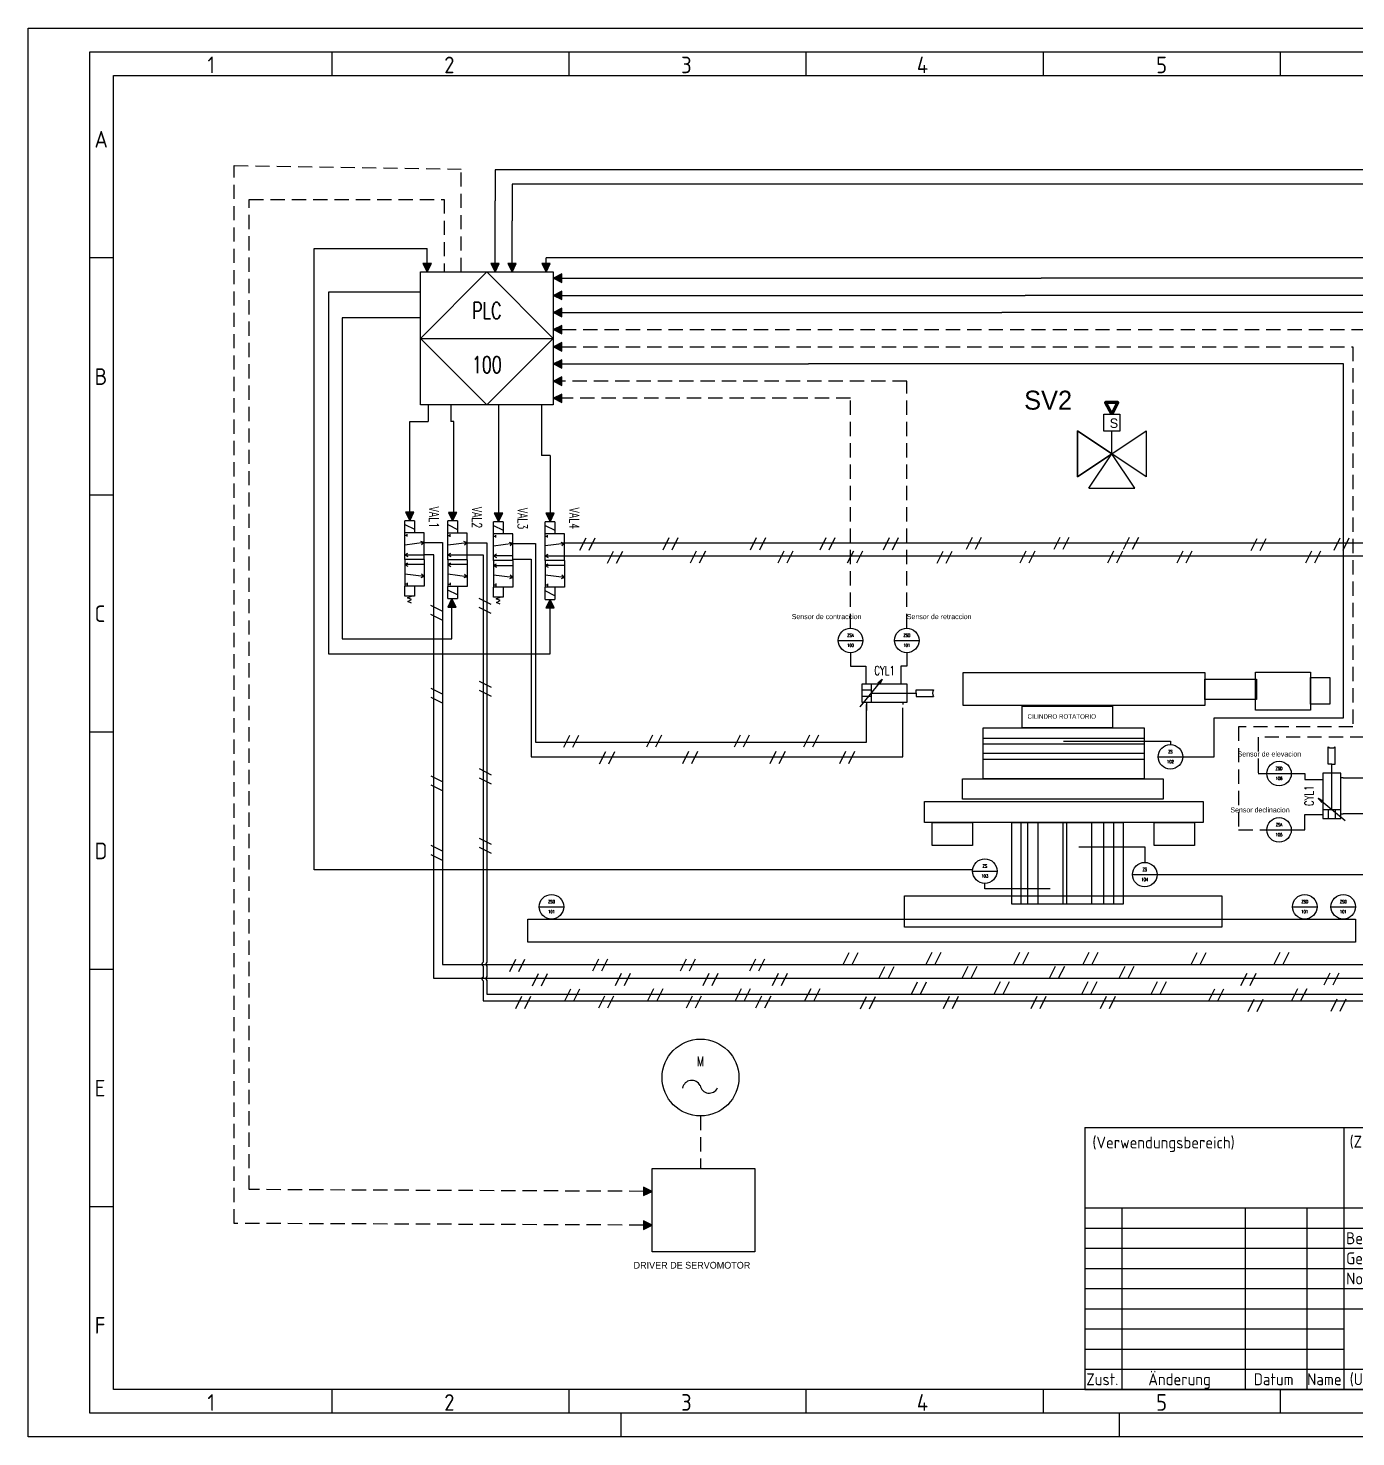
# Model space of a CAD drawing. Header units: millimetres. Extents: x 0 to 971, y -1 to 297.
# Drawn here: x 0 to 279.9, y 0 to 297 of the extents above; entities that cross this region are included whole.
import ezdxf
from ezdxf.enums import TextEntityAlignment as Align

# ---------------------------------------------------------------- set-up
doc = ezdxf.new("R2010")
doc.units = ezdxf.units.MM
doc.header["$LTSCALE"] = 6
doc.linetypes.add('DASHED', pattern=[0.75, 0.5, -0.25])
for name, color, linetype in [('025', 1, 'Continuous'), ('035', 5, 'Continuous'), ('05', 6, 'Continuous'), ('07', 7, 'Continuous'), ('GRN_0.5mm^2', 3, 'Continuous'), ('RED_0.5mm^2', 1, 'Continuous'), ('SYMS', 7, 'Continuous'), ('TAGS', 51, 'Continuous')]:
    doc.layers.add(name, color=color, linetype=linetype)
doc.layers.add('Señal neumatica', color=1, linetype='Pneumatic Signal', lineweight=25, transparency=0.05)
doc.styles.add('ISO Proportional', font='isocp.shx')
doc.styles.add('WD', font='romans.shx')
doc.linetypes.add('Pneumatic Signal', pattern='A,0.25,[130,ltypeshp.shx,S=0.1,R=-30,X=0,Y=0],0.04,[130,ltypeshp.shx,S=0.1,R=-30,X=0,Y=0],1', length=1.29)

# ---------------------------------------------------------------- blocks, each defined once
blk = doc.blocks.new('DIN_border_a3')
at = {"layer": '035'}
for p, q in [((64, 292), (64, 287)), ((114, 292), (114, 287)), ((164, 292), (164, 287)), ((214, 292), (214, 287)), ((264, 292), (264, 287)), ((17.97, 248.58), (12.98, 248.58)), ((17.98, 198.54), (13, 198.54)), ((17.98, 148.54), (13, 148.54)), ((17.98, 98.54), (13, 98.54)), ((18, 48.5), (13.02, 48.5)), ((64, 10), (64, 5)), ((114, 10), (114, 5)), ((164, 10), (164, 5)), ((214, 10), (214, 5)), ((264, 10), (264, 5)), ((125, 0), (125, 5)), ((230, 5), (230, 0))]:
    blk.add_line(p, q, dxfattribs=at)
for points in [[(0, 297), (420, 297), (420, 0), (0, 0)], [(18, 287), (410, 287), (410, 10), (18, 10)]]:
    blk.add_lwpolyline(points, close=True, dxfattribs=at)
at = {"layer": '07'}
blk.add_lwpolyline([(13, 292), (415, 292), (415, 5), (13, 5)], close=True, dxfattribs=at)
at = {"layer": '035', "style": 'ISO Proportional'}
for s, p in [('1', (37.81, 287.5)), ('2', (87.73, 287.5)), ('3', (137.68, 287.5)), ('4', (187.38, 287.5)), ('5', (237.84, 287.5)), ('A', (13.98, 271.83)), ('B', (14, 221.79)), ('C', (14, 171.79)), ('D', (14, 121.79)), ('E', (14.02, 71.75)), ('F', (14.02, 21.75)), ('1', (37.81, 5.5)), ('2', (87.73, 5.5)), ('3', (137.68, 5.5)), ('4', (187.38, 5.5)), ('5', (237.84, 5.5))]:
    blk.add_text(s, height=3.5, dxfattribs=at).set_placement(p)
blk = doc.blocks.new('DIN_tblock_a3')
at = {"layer": '035'}
for p, q in [((-106.6, 55.25), (-106.6, 17)), ((-36.4, 55.25), (-36.4, 48.88)), ((-88.4, 48.88), (0, 48.88)), ((-179.4, 38.25), (-179.4, 0)), ((-153.4, 38.25), (-153.4, 0)), ((-140.4, 38.25), (-140.4, 0)), ((-122.2, 38.25), (-122.2, 21.25)), ((-187.2, 34), (-88.4, 34)), ((-187.2, 29.75), (-88.4, 29.75)), ((-187.2, 25.5), (-88.4, 25.5)), ((-187.2, 21.25), (-88.4, 21.25)), ((-187.2, 17), (-132.6, 17)), ((-187.2, 12.75), (-132.6, 12.75)), ((-187.2, 8.5), (-132.6, 8.5)), ((-13, 8.5), (0, 8.5)), ((-187.2, 4.25), (0, 4.25)), ((-44.2, 4.25), (-44.2, 0))]:
    blk.add_line(p, q, dxfattribs=at)
at = {"layer": '07'}
for p, q in [((-187.2, 55.25), (-187.2, 0)), ((-187.2, 55.25), (0, 55.25)), ((-132.6, 55.25), (-132.6, 0)), ((-88.4, 55.25), (-88.4, 0)), ((0, 55.25), (0, 0)), ((-187.2, 38.25), (0, 38.25)), ((-132.6, 17), (0, 17)), ((-13, 17), (-13, 4.25)), ((-187.2, 0), (0, 0)), ((-187.2, 0), (0, 0))]:
    blk.add_line(p, q, dxfattribs=at)
at = {"flags": 1}
blk.add_attdef('WD_TB', (-126.5, 11.32), '', height=2.5, dxfattribs=at)
at = {"layer": '025', "style": 'ISO Proportional'}
for s, p in [('(Verwendungsbereich)', (-185.6, 50.81)), ('(Gewicht)', (-35.27, 50.81)), ('Maßstab', (-87.27, 50.81)), ('(Werkstoff, Halbzeug)', (-87.24, 45.35)), ('(Rohteil-Nr)', (-87.24, 42.26)), ('(Modell- oder Gesenk-Nr)', (-87.24, 39.12)), ('Datum', (-118.37, 34.88)), ('Name', (-101.83, 34.88)), ('Bearb.', (-132.1, 30.62)), ('Gepr.', (-132.1, 26.38)), ('Norm', (-132.1, 22.12)), ('Blatt', (-12.09, 13.63)), ('Bl.', (-4.76, 5.26)), ('Zust.', (-186.89, 0.88)), ('Änderung', (-173.81, 0.88)), ('Datum', (-151.59, 0.88)), ('Name', (-140.32, 0.88)), ('(Urspr.)', (-131.35, 0.88)), ('(Ers. f.:) ', (-86.72, 0.88)), ('(Ers. d.:) ', (-42.52, 0.88))]:
    blk.add_text(s, height=2.5, dxfattribs=at).set_placement(p)
at = {"layer": '025', "char_height": 2.5, "attachment_point": 1, "style": 'ISO Proportional'}
for s, insert, width in [('(Zul. Abw.)', (-131.37, 53.48), 24.7674), ('(Oberfl.)', (-105.71, 53.48), 17.3141)]:
    blk.add_mtext(s, dxfattribs=dict(at, insert=insert, width=width))
at = {"layer": '025', "style": 'ISO Proportional'}
for tag, p in [('MAßSTAB', (-71.61, 50.81)), ('BEARBEIT.', (-121.54, 30.71)), ('NAME', (-105.28, 30.71)), ('GEPRÜFT', (-121.54, 26.46)), ('NAME', (-105.28, 26.46))]:
    blk.add_attdef(tag, p, '', height=2.5, dxfattribs=at)
at = {"layer": '05', "style": 'ISO Proportional'}
for tag, p in [('BENENNUNG', (-44.41, 27.21)), ('ZEICHNUNGSNUMMER', (-50.75, 10.32))]:
    blk.add_attdef(tag, text='', height=5, dxfattribs=at).set_placement(p, align=Align.MIDDLE)
blk = doc.blocks.new('HIN1_INFRONT_MAIN')
at = {"ltscale": 0.127}
blk.add_line((-0.5, 0), (0.5, 0), dxfattribs=at)
at = {"ltscale": 3.2258}
blk.add_circle((0, 0), 0.5, dxfattribs=at)
at = {"style": 'WD', "width": 0.7}
for tag, height, p in [('INST', 0.125, (-0.481, 0.455)), ('TERM01', 0.0625, (-0.524, 0.018)), ('LOC', 0.125, (-0.481, 0.293))]:
    blk.add_attdef(tag, text='', height=height, dxfattribs=at).set_placement(p, align=Align.RIGHT)
for tag, p, height in [('TERM04', (0.021, 0.531), 0.0625), ('X4TERM01', (-0.5, 0), 0.005), ('X2TERM04', (0, 0.5), 0.005), ('X1TERM03', (0.5, 0), 0.005), ('TERM03', (0.522, 0.018), 0.0625), ('X8TERM02', (0, -0.5), 0.005), ('TERM02', (0.023, -0.581), 0.0625), ('RATING1', (0.513, -0.162), 0.125), ('DESC1', (0.513, -0.321), 0.125), ('DESC2', (0.513, -0.51), 0.125), ('DESC3', (0.513, -0.691), 0.125), ('WDTAGALT', (0.513, -0.866), 0.125)]:
    blk.add_attdef(tag, p, '', height=height, dxfattribs=at)
for tag, p in [('TAG1_PART1', (0, 0.147)), ('TAG1_PART2', (0, -0.26))]:
    blk.add_attdef(tag, text='', height=0.125, dxfattribs=at).set_placement(p, align=Align.CENTER)
blk.add_attdef('XREF', text='', height=0.0625, rotation=0.0625, dxfattribs=at).set_placement((0.546, 0.412), align=Align.TOP_CENTER)
at = {"style": 'WD', "width": 0.7, "flags": 1}
for tag, p in [('WDTYPE', (-0.535, -0.17)), ('CAT', (-0.546, -0.253)), ('MFG', (-0.544, -0.28)), ('FAMILY', (-0.537, -0.223)), ('ASSYCODE', (-0.525, -0.306))]:
    blk.add_attdef(tag, text='', height=0.01, dxfattribs=at).set_placement(p, align=Align.CENTER)
blk = doc.blocks.new('VCY1_SGL_VAR_CUSH')
for p, q in [((0.562, 0.281), (-0.063, 0.281)), ((-0.063, 0.281), (-0.063, 0.031)), ((-0.063, 0.203), (0.062, 0.203)), ((0.062, 0.281), (0.062, 0.031)), ((0.218, 0.344), (0.158, 0.295)), ((0.218, 0.344), (0.181, 0.275)), ((0.562, 0.031), (0.562, 0.281)), ((0.062, 0.109), (-0.063, 0.109)), ((-0.063, 0.031), (0.562, 0.031)), ((0, 0.031), (0, 0)), ((0.062, 0.156), (0.688, 0.156)), ((0.5, 0.031), (0.5, 0))]:
    blk.add_line(p, q)
blk.add_lwpolyline([(0.218, 0.344), (-0.093, -0.031), (-0.093, -0.031)])
at = {"style": 'WD', "width": 0.7}
for tag, p in [('INST', (0.25, 0.719)), ('LOC', (0.25, 0.562)), ('TAG1', (0.25, 0.406))]:
    blk.add_attdef(tag, text='', height=0.125, dxfattribs=at).set_placement(p, align=Align.CENTER)
for tag, p in [('DESC1', (-0.156, 0.156)), ('DESC2', (-0.156, 0)), ('WDTAGALT', (-0.156, -0.312)), ('DESC3', (-0.156, -0.156))]:
    blk.add_attdef(tag, text='', height=0.125, dxfattribs=at).set_placement(p, align=Align.RIGHT)
at = {"style": 'WD'}
for tag, p, height, flags in [('WDBLKNAM', (0.374, 0.281), 0.01, 9), ('FAMILY', (0.383, 0.251), 0.01, 9), ('X8TERM01', (0, 0), 0.005, 1), ('WDTYPE', (0.062, 0.062), 0.01, 1), ('X8TERM02', (0.5, 0), 0.005, 1)]:
    blk.add_attdef(tag, p, '', height=height, dxfattribs=dict(at, flags=flags))
at = {"linetype": 'Continuous', "style": 'WD', "flags": 9}
for tag, p in [('MFG', (0.406, 0.188)), ('CAT', (0.408, 0.207)), ('ASSYCODE', (0.408, 0.17))]:
    blk.add_attdef(tag, text='', height=0.01, dxfattribs=at).set_placement(p, align=Align.CENTER)
at = {"style": 'WD'}
blk.add_attdef('XREF', (0.656, 0.219), '', height=0.0625, dxfattribs=at)
at = {"style": 'WD', "width": 0.7}
for tag, p, height in [('RATING1', (0.688, 0), 0.125), ('TERM01', (0.031, -0.094), 0.0625), ('TERM02', (0.531, -0.094), 0.0625)]:
    blk.add_attdef(tag, p, '', height=height, dxfattribs=at)
blk = doc.blocks.new('VVL1_5WAY_2POS')
for p, q in [((0.219, 0), (-0.125, 0)), ((-0.125, 0), (-0.125, -0.25)), ((0, 0), (-0.014, -0.043)), ((0, 0), (0.031, -0.25)), ((0, 0), (0.03, -0.034)), ((0.219, 0), (0.562, 0)), ((0.156, -0.25), (0.156, 0)), ((0.219, 0), (0.219, -0.25)), ((0.281, 0), (0.281, -0.25)), ((0.438, 0), (0.406, -0.25)), ((0.438, 0), (0.408, -0.034)), ((0.438, 0), (0.452, -0.043)), ((0.562, 0), (0.562, -0.25)), ((0.219, -0.25), (-0.125, -0.25)), ((-0.078, -0.219), (-0.109, -0.219)), ((-0.094, -0.25), (-0.094, -0.219)), ((0.156, -0.25), (0.134, -0.211)), ((0.156, -0.25), (0.179, -0.211)), ((0.219, -0.25), (0.562, -0.25)), ((0.281, -0.25), (0.259, -0.211)), ((0.281, -0.25), (0.304, -0.211)), ((0.516, -0.219), (0.547, -0.219)), ((0.531, -0.25), (0.531, -0.219))]:
    blk.add_line(p, q)
at = {"style": 'WD', "width": 0.7}
for tag, p, height in [('DESC1', (0.75, 0.5), 0.125), ('DESC2', (0.75, 0.344), 0.125), ('DESC3', (0.75, 0.188), 0.125), ('TERM01', (0.031, 0.031), 0.0625), ('TERM02', (0.188, 0.031), 0.0625), ('TERM03', (0.312, 0.031), 0.0625), ('TERM04', (0.469, 0.031), 0.0625), ('WDTAGALT', (0.75, 0.031), 0.125), ('TERM05', (-0.062, -0.344), 0.0625), ('TERM06', (0.062, -0.344), 0.0625), ('TERM07', (0.188, -0.344), 0.0625), ('TERM08', (0.312, -0.344), 0.0625), ('TERM09', (0.438, -0.344), 0.0625), ('TERM10', (0.562, -0.344), 0.0625)]:
    blk.add_attdef(tag, p, '', height=height, dxfattribs=at)
for tag, p in [('INST', (-0.188, 0.375)), ('TAG1', (-0.188, 0.062)), ('LOC', (-0.188, 0.219)), ('RATING1', (-0.188, -0.438))]:
    blk.add_attdef(tag, text='', height=0.125, dxfattribs=at).set_placement(p, align=Align.RIGHT)
at = {"style": 'WD'}
for tag, p, height, flags in [('X2TERM01', (0, 0), 0.005, 1), ('WDTYPE', (0.062, 0.062), 0.01, 1), ('X2TERM02', (0.156, 0), 0.005, 1), ('X2TERM03', (0.281, 0), 0.005, 1), ('X2TERM04', (0.438, 0), 0.005, 1), ('WDBLKNAM', (0.499, -0.062), 0.01, 9), ('FAMILY', (0.5, -0.094), 0.005, 9), ('X8TERM05', (-0.094, -0.25), 0.005, 1), ('X8TERM06', (0.031, -0.25), 0.005, 1), ('X8TERM07', (0.156, -0.25), 0.005, 1), ('X8TERM08', (0.281, -0.25), 0.005, 1), ('X8TERM09', (0.406, -0.25), 0.005, 1), ('X8TERM10', (0.531, -0.25), 0.005, 1)]:
    blk.add_attdef(tag, p, '', height=height, dxfattribs=dict(at, flags=flags))
at = {"linetype": 'Continuous', "style": 'WD', "flags": 9}
for tag, p in [('CAT', (0.5, -0.125)), ('MFG', (0.5, -0.156)), ('ASSYCODE', (0.5, -0.188))]:
    blk.add_attdef(tag, p, '', height=0.005, dxfattribs=at)
at = {"style": 'WD'}
blk.add_attdef('XREF', (0.562, -0.438), '', height=0.0625, dxfattribs=at)
blk = doc.blocks.new('VOP1_SOL')
for p, q in [((-0.156, 0), (-0.156, -0.125)), ((-0.156, 0), (0, 0)), ((0, -0.125), (-0.156, -0.125)), ((-0.109, -0.125), (-0.046, 0))]:
    blk.add_line(p, q)
at = {"style": 'WD', "width": 0.7}
for tag, height, p in [('TAG1', 0.125, (-0.188, 0.312)), ('WDTAGALT', 0.125, (-0.188, 0.156)), ('DESC1', 0.125, (-0.188, 0)), ('TERM20', 0.0625, (-0.188, -0.094)), ('XREF', 0.0625, (-0.183, -0.188))]:
    blk.add_attdef(tag, text='', height=height, dxfattribs=at).set_placement(p, align=Align.RIGHT)
at = {"style": 'WD'}
for tag, p, height, flags in [('WDBLKNAM', (0.062, 0.031), 0.01, 9), ('WDTYPE', (0.062, 0.062), 0.01, 1), ('FAMILY', (-0.125, -0.156), 0.005, 9)]:
    blk.add_attdef(tag, p, '', height=height, dxfattribs=dict(at, flags=flags))
at = {"linetype": 'Continuous', "style": 'WD', "flags": 9}
for tag, p in [('CAT', (-0.094, -0.156)), ('MFG', (-0.125, -0.188)), ('ASSYCODE', (-0.094, -0.188))]:
    blk.add_attdef(tag, p, '', height=0.005, dxfattribs=at)
blk = doc.blocks.new('VOP1_SPG_R')
for p, q in [((0, 0), (0.125, 0)), ((0.125, 0), (0.125, -0.125)), ((0.125, -0.125), (0, -0.125)), ((0.147, -0.089), (0.125, -0.039)), ((0.171, -0.039), (0.147, -0.089)), ((0.194, -0.088), (0.171, -0.039)), ((0.218, -0.039), (0.194, -0.088))]:
    blk.add_line(p, q)
at = {"style": 'WD'}
for tag, p, height in [('TAG1', (0.25, 0.312), 0.125), ('XREF', (0.25, -0.188), 0.0625)]:
    blk.add_attdef(tag, p, '', height=height, dxfattribs=at)
at = {"style": 'WD', "width": 0.7}
for tag, p, height in [('WDTAGALT', (0.25, 0.156), 0.125), ('DESC1', (0.25, 0), 0.125), ('TERM20', (0.25, -0.094), 0.0625)]:
    blk.add_attdef(tag, p, '', height=height, dxfattribs=at)
at = {"style": 'WD'}
for tag, p, height, flags in [('WDBLKNAM', (0.062, 0.031), 0.01, 9), ('WDTYPE', (0.062, 0.062), 0.01, 1), ('FAMILY', (0.031, -0.156), 0.005, 9)]:
    blk.add_attdef(tag, p, '', height=height, dxfattribs=dict(at, flags=flags))
at = {"linetype": 'Continuous', "style": 'WD', "flags": 9}
for tag, p in [('CAT', (0.062, -0.156)), ('MFG', (0.031, -0.188)), ('ASSYCODE', (0.062, -0.188))]:
    blk.add_attdef(tag, p, '', height=0.005, dxfattribs=at)
blk = doc.blocks.new('HFA1_FLOW_ARROW_DWN_P')
blk.add_hatch(color=256).paths.add_polyline_path([(0.0625, 0.125), (-0.0625, 0.125), (0, 0)])
blk.add_lwpolyline([(-0.0625, 0.125), (0, 0), (0.0625, 0.125)], close=True)
at = {"style": 'WD', "flags": 1}
for tag, p in [('X2TERM01', (0, 0.125)), ('X8TERM01', (0, 0))]:
    blk.add_attdef(tag, p, '', height=0.0075, dxfattribs=at)
blk = doc.blocks.new('HIN1_INFRONT_MAIN_PLC')
for p, q in [((-0.5, -0.5), (-0.5, 0.5)), ((-0.5, 0.5), (0.5, 0.5)), ((0.5, 0.5), (0.5, -0.5)), ((0.5, -0.5), (-0.5, -0.5))]:
    blk.add_line(p, q)
at = {"ltscale": 0.127}
blk.add_line((-0.5, 0), (0.5, 0), dxfattribs=at)
at = {"ltscale": 25.4, "flags": 128}
blk.add_lwpolyline([(0, 0.5), (-0.5, 0), (0, -0.5), (0.5, 0)], close=True, dxfattribs=at)
at = {"ltscale": 3.2258, "flags": 128}
blk.add_lwpolyline([(0, 0.5), (-0.5, 0), (0, -0.5), (0.5, 0)], close=True, dxfattribs=at)
blk.add_lwpolyline([(0, 0.5), (-0.5, 0), (0, -0.5), (0.5, 0)], close=True, dxfattribs=at)
at = {"style": 'WD', "width": 0.7}
for tag, height, p in [('INST', 0.125, (-0.582, 0.416)), ('LOC', 0.125, (-0.582, 0.254)), ('TERM01', 0.0625, (-0.524, 0.018))]:
    blk.add_attdef(tag, text='', height=height, dxfattribs=at).set_placement(p, align=Align.RIGHT)
for tag, p, height in [('TERM04', (0.021, 0.531), 0.0625), ('X2TERM04', (0, 0.5), 0.005), ('X4TERM01', (-0.5, 0), 0.005), ('X1TERM03', (0.5, 0), 0.005), ('TERM03', (0.522, 0.018), 0.0625), ('RATING1', (0.548, -0.168), 0.125), ('DESC1', (0.548, -0.327), 0.125), ('DESC2', (0.548, -0.517), 0.125), ('X8TERM02', (0, -0.5), 0.005), ('TERM02', (0.023, -0.581), 0.0625), ('DESC3', (0.548, -0.697), 0.125), ('WDTAGALT', (0.548, -0.872), 0.125)]:
    blk.add_attdef(tag, p, '', height=height, dxfattribs=at)
blk.add_attdef('XREF', text='', height=0.0625, rotation=0.0625, dxfattribs=at).set_placement((0.63, 0.377), align=Align.TOP_CENTER)
for tag, p in [('TAG1_PART1', (0, 0.147)), ('TAG1_PART2', (0, -0.26))]:
    blk.add_attdef(tag, text='', height=0.125, dxfattribs=at).set_placement(p, align=Align.CENTER)
at = {"style": 'WD', "width": 0.7, "flags": 1}
for tag, p in [('WDTYPE', (-0.577, -0.17)), ('CAT', (-0.587, -0.253)), ('MFG', (-0.586, -0.28)), ('FAMILY', (-0.579, -0.223)), ('ASSYCODE', (-0.566, -0.306))]:
    blk.add_attdef(tag, text='', height=0.01, dxfattribs=at).set_placement(p, align=Align.CENTER)
blk = doc.blocks.new('HIN1_FIELD_MOUNT')
at = {"ltscale": 3.2258}
blk.add_circle((0, 0), 0.5, dxfattribs=at)
at = {"style": 'WD', "width": 0.7}
for tag, height, p in [('INST', 0.125, (-0.454, 0.471)), ('LOC', 0.125, (-0.454, 0.309)), ('TERM01', 0.0625, (-0.524, 0.018))]:
    blk.add_attdef(tag, text='', height=height, dxfattribs=at).set_placement(p, align=Align.RIGHT)
for tag, p, height in [('TERM04', (0.021, 0.531), 0.0625), ('X2TERM04', (0, 0.5), 0.005), ('X4TERM01', (-0.5, 0), 0.005), ('X1TERM03', (0.5, 0), 0.005), ('TERM03', (0.522, 0.018), 0.0625), ('RATING1', (0.513, -0.159), 0.125), ('DESC1', (0.513, -0.318), 0.125), ('X8TERM02', (0, -0.5), 0.005), ('TERM02', (0.023, -0.581), 0.0625), ('DESC2', (0.513, -0.508), 0.125), ('DESC3', (0.513, -0.688), 0.125), ('WDTAGALT', (0.513, -0.863), 0.125)]:
    blk.add_attdef(tag, p, '', height=height, dxfattribs=at)
blk.add_attdef('XREF', text='', height=0.0625, rotation=0.0625, dxfattribs=at).set_placement((0.546, 0.412), align=Align.TOP_CENTER)
for tag, p in [('TAG1_PART1', (0, 0.147)), ('TAG1_PART2', (0, -0.26))]:
    blk.add_attdef(tag, text='', height=0.125, dxfattribs=at).set_placement(p, align=Align.CENTER)
at = {"style": 'WD', "width": 0.7, "flags": 1}
for tag, p in [('WDTYPE', (-0.535, -0.17)), ('CAT', (-0.546, -0.253)), ('MFG', (-0.544, -0.28)), ('FAMILY', (-0.537, -0.223)), ('ASSYCODE', (-0.525, -0.306))]:
    blk.add_attdef(tag, text='', height=0.01, dxfattribs=at).set_placement(p, align=Align.CENTER)
blk = doc.blocks.new('HGVA1_3WAY_VALVE2')
at = {"ltscale": 3.2258}
for p, q in [((-0.25, 0.375), (0, 0)), ((0.25, 0.375), (-0.25, 0.375)), ((0.25, 0.375), (0, 0)), ((0.375, 0.25), (-0.375, -0.25)), ((-0.375, 0.25), (0.375, -0.25)), ((-0.375, -0.25), (-0.375, 0.25)), ((0.375, -0.25), (0.375, 0.25))]:
    blk.add_line(p, q, dxfattribs=at)
at = {"ltscale": 25.4, "flags": 128}
for points in [[(-0.375, 0.25), (0, 0), (-0.375, -0.25)], [(0.375, -0.25), (0, 0), (0.375, 0.25)]]:
    blk.add_lwpolyline(points, close=True, dxfattribs=at)
at = {"style": 'WD', "flags": 1}
for tag, p in [('INST', (-0.428, 0.766)), ('LOC', (-0.428, 0.583)), ('TAG1', (-0.427, 0.399))]:
    blk.add_attdef(tag, text='', height=0.125, dxfattribs=at).set_placement(p, align=Align.RIGHT)
at = {"style": 'WD'}
for tag, p, height in [('TERM04', (0.018, 0.402), 0.0625), ('X2TERM04', (0.019, 0.375), 0.005), ('X4TERM01', (-0.375, 0), 0.005), ('X8TERM02', (0, 0), 0.005), ('X1TERM03', (0.375, 0), 0.005), ('TERM03', (0.406, 0.036), 0.0625), ('RATING1', (0.39, -0.155), 0.125), ('TERM02', (0.029, -0.339), 0.0625), ('DESC1', (0.39, -0.327), 0.125), ('DESC2', (0.39, -0.511), 0.125), ('DESC3', (0.39, -0.701), 0.125), ('WDTAGALT', (0.39, -0.874), 0.125)]:
    blk.add_attdef(tag, p, '', height=height, dxfattribs=at)
blk.add_attdef('XREF', text='', height=0.0625, rotation=0.0625, dxfattribs=at).set_placement((0.541, 0.268), align=Align.TOP_CENTER)
blk.add_attdef('TERM01', text='', height=0.0625, dxfattribs=at).set_placement((-0.399, 0.018), align=Align.RIGHT)
at = {"style": 'WD', "flags": 1}
for tag, p in [('FAMILY', (-0.482, -0.121)), ('WDTYPE', (-0.475, -0.062)), ('CAT', (-0.482, -0.165)), ('MFG', (-0.481, -0.197)), ('ASSYCODE', (-0.453, -0.226))]:
    blk.add_attdef(tag, text='', height=0.01, dxfattribs=at).set_placement(p, align=Align.CENTER)

msp = doc.modelspace()

# ---------------------------------------------------------------- linework, layer by layer
for p, q in [((173.39, 165.32), (173.39, 162.5)), ((185.26, 165.32), (185.26, 162.5)), ((173.39, 162.5), (175.82, 162.5)), ((175.82, 162.5), (176.64, 162.5)), ((176.64, 162.5), (176.64, 158.7)), ((185.26, 162.5), (184, 162.5)), ((184, 162.5), (184, 158.7)), ((187.26, 156.79), (187.26, 157.52)), ((187.26, 157.52), (190.9, 157.52)), ((187.26, 156.79), (187.26, 156.06)), ((187.26, 156.06), (190.9, 156.06)), ((274.13, 141.84), (274.13, 145.48)), ((275.59, 141.84), (275.59, 145.48)), ((266.33, 139.84), (269.15, 139.84)), ((269.15, 139.84), (269.15, 138.58)), ((274.86, 141.84), (274.13, 141.84)), ((274.86, 141.84), (275.59, 141.84)), ((269.15, 138.58), (272.95, 138.58)), ((269.15, 130.39), (269.15, 131.22)), ((269.15, 131.22), (272.95, 131.22)), ((266.33, 127.97), (269.15, 127.97)), ((269.15, 127.97), (269.15, 130.39))]:
    msp.add_line(p, q)
at = {"color": 3, "linetype": 'DASHED'}
for points in [[(112.52, 233.44), (281.73, 233.44), (281.73, 147.5), (259.33, 147.5), (259.33, 139.84), (261.16, 139.84)], [(112.52, 229.82), (279.33, 229.82), (279.33, 149.71), (255.21, 149.71), (255.21, 127.97), (261.16, 127.97)], [(185.26, 170.49), (185.26, 222.58), (112.52, 222.58)], [(173.39, 170.49), (173.39, 218.97), (112.52, 218.97)]]:
    msp.add_lwpolyline(points, dxfattribs=at)
for points in [[(226.83, 215.64), (230.21, 215.64), (230.21, 212), (226.83, 212)], [(197.14, 161.12), (248.13, 161.12), (248.13, 154.2), (197.14, 154.2)], [(258.75, 161.24), (270.36, 161.24), (270.36, 153.22), (258.75, 153.22)], [(248.13, 159.76), (259, 159.76), (259, 155.44), (248.13, 155.44)], [(270.36, 160.13), (274.44, 160.13), (274.44, 154.45), (270.36, 154.45)], [(209.61, 154.08), (228.62, 154.08), (228.62, 149.51), (209.61, 149.51)], [(201.34, 149.51), (235.29, 149.51), (235.29, 138.75), (201.34, 138.75)], [(201.34, 147.29), (235.29, 147.29), (235.29, 146.05), (201.34, 146.05)], [(201.34, 144.13), (235.29, 144.13), (235.29, 142.84), (201.34, 142.84)], [(196.98, 138.75), (239.34, 138.75), (239.34, 134.42), (196.98, 134.42)], [(188.99, 133.95), (247.76, 133.95), (247.76, 129.51), (188.99, 129.51)], [(190.59, 129.51), (199.11, 129.51), (199.11, 124.69), (190.59, 124.69)], [(207.39, 129.51), (230.85, 129.51), (230.85, 112.34), (207.39, 112.34)], [(209.36, 129.51), (210.72, 129.51), (210.72, 112.34), (209.36, 112.34)], [(212.94, 129.51), (218.13, 129.51), (218.13, 112.34), (212.94, 112.34)], [(218.99, 129.51), (224.18, 129.51), (224.18, 112.34), (218.99, 112.34)], [(226.77, 129.51), (228.87, 129.51), (228.87, 112.34), (226.77, 112.34)], [(237.39, 129.51), (245.91, 129.51), (245.91, 124.69), (237.39, 124.69)], [(184.78, 114.06), (251.71, 114.06), (251.71, 107.45), (184.78, 107.45)], [(105.37, 109.16), (279.83, 109.16), (279.83, 104.31), (105.37, 104.31)], [(131.54, 56.54), (153.19, 56.54), (153.19, 39.03), (131.54, 39.03)]]:
    msp.add_lwpolyline(points, close=True)
for points in [[(228.49, 207.24), (228.49, 212)], [(218.31, 146.67), (240.84, 146.67), (240.84, 145.95)], [(221.54, 124.36), (235.43, 124.36), (235.43, 121.11)], [(215.49, 115.53), (201.71, 115.53), (201.71, 116.69)]]:
    msp.add_lwpolyline(points)
at = {"color": 1}
for points in [[(313.9, 158.42), (317.72, 158.42), (317.72, 183.54), (317.72, 188.45), (113.1, 188.45)], [(113.1, 185.77), (315.57, 185.77), (315.37, 166.05), (313.9, 166.05)]]:
    msp.add_lwpolyline(points, dxfattribs=at)
for points in [[(190.9, 157.52, 0.330259), (190.9, 156.06)], [(274.13, 145.48, 0.330259), (275.59, 145.48)]]:
    msp.add_lwpolyline(points, format="xyb")
for centre, start, end in [((139.92, 73.2), 26.7606, 169.8907), ((143.6, 74.43), 190.1093, 333.2394)]:
    msp.add_arc(centre, 1.96, start, end)
at = {"layer": '025'}
for p, q in [((116.35, 186.96), (117.63, 189.51)), ((118.27, 186.96), (119.54, 189.51)), ((133.86, 187.04), (135.14, 189.59)), ((135.77, 187.04), (137.05, 189.59)), ((152.33, 187.04), (153.6, 189.59)), ((154.24, 187.04), (155.51, 189.59)), ((166.97, 187.04), (168.25, 189.59)), ((168.88, 187.04), (170.16, 189.59)), ((180.34, 187.04), (181.62, 189.59)), ((182.25, 187.04), (183.53, 189.59)), ((197.85, 187.12), (199.13, 189.67)), ((199.76, 187.12), (201.04, 189.67)), ((216.32, 187.12), (217.59, 189.67)), ((218.23, 187.12), (219.5, 189.67)), ((230.96, 187.12), (232.24, 189.67)), ((232.87, 187.12), (234.15, 189.67)), ((257.86, 186.88), (259.14, 189.43)), ((259.77, 186.88), (261.05, 189.43)), ((275.37, 186.96), (276.65, 189.51)), ((277.28, 186.96), (278.56, 189.51)), ((122.16, 184.17), (123.44, 186.72)), ((124.08, 184.17), (125.35, 186.72)), ((139.67, 184.25), (140.95, 186.8)), ((141.58, 184.25), (142.86, 186.8)), ((158.14, 184.25), (159.41, 186.8)), ((160.05, 184.25), (161.32, 186.8)), ((172.78, 184.25), (174.06, 186.8)), ((174.69, 184.25), (175.97, 186.8)), ((191.65, 184.17), (192.92, 186.72)), ((193.56, 184.17), (194.83, 186.72)), ((209.16, 184.25), (210.43, 186.8)), ((211.07, 184.25), (212.34, 186.8)), ((227.62, 184.25), (228.89, 186.8)), ((229.53, 184.25), (230.8, 186.8)), ((242.27, 184.25), (243.54, 186.8)), ((244.18, 184.25), (245.45, 186.8)), ((269.41, 184.25), (270.68, 186.8)), ((271.32, 184.25), (272.59, 186.8)), ((84.84, 175.34), (87.38, 174.07)), ((95.03, 176.85), (97.57, 175.58)), ((84.84, 173.43), (87.38, 172.16)), ((95.03, 174.94), (97.57, 173.67)), ((84.92, 157.83), (87.46, 156.56)), ((95.1, 159.34), (97.65, 158.07)), ((95.1, 157.43), (97.65, 156.16)), ((84.92, 155.92), (87.46, 154.65)), ((112.93, 145.41), (114.21, 147.95)), ((114.84, 145.41), (116.12, 147.95)), ((130.44, 145.49), (131.72, 148.03)), ((132.35, 145.49), (133.63, 148.03)), ((148.91, 145.49), (150.18, 148.03)), ((150.82, 145.49), (152.09, 148.03)), ((163.55, 145.49), (164.82, 148.03)), ((165.46, 145.49), (166.74, 148.03)), ((120.49, 141.91), (121.77, 144.46)), ((122.4, 141.91), (123.68, 144.46)), ((138, 141.99), (139.28, 144.54)), ((139.91, 141.99), (141.19, 144.54)), ((156.47, 141.99), (157.74, 144.54)), ((158.38, 141.99), (159.65, 144.54)), ((171.11, 141.99), (172.39, 144.54)), ((173.02, 141.99), (174.3, 144.54)), ((95.1, 140.88), (97.65, 139.6)), ((84.92, 139.37), (87.46, 138.09)), ((84.92, 137.46), (87.46, 136.18)), ((95.1, 138.97), (97.65, 137.69)), ((95.1, 126.23), (97.65, 124.96)), ((84.92, 124.72), (87.46, 123.45)), ((84.92, 122.81), (87.46, 121.54)), ((95.1, 124.32), (97.65, 123.05)), ((171.83, 99.57), (173.1, 102.12)), ((173.74, 99.57), (175.01, 102.12)), ((189.34, 99.65), (190.61, 102.2)), ((191.25, 99.65), (192.52, 102.2)), ((207.8, 99.65), (209.08, 102.2)), ((209.71, 99.65), (210.99, 102.2)), ((222.45, 99.65), (223.72, 102.2)), ((224.36, 99.65), (225.63, 102.2)), ((245.21, 99.57), (246.48, 102.12)), ((247.12, 99.57), (248.39, 102.12)), ((262.72, 99.65), (263.99, 102.2)), ((264.63, 99.65), (265.9, 102.2)), ((101.55, 98.14), (102.82, 100.68)), ((103.46, 98.14), (104.73, 100.68)), ((119.06, 98.22), (120.33, 100.76)), ((120.97, 98.22), (122.24, 100.76)), ((137.53, 98.22), (138.8, 100.76)), ((139.44, 98.22), (140.71, 100.76)), ((152.17, 98.22), (153.44, 100.76)), ((154.08, 98.22), (155.35, 100.76)), ((179.39, 96.63), (180.66, 99.17)), ((181.3, 96.63), (182.57, 99.17)), ((196.9, 96.71), (198.17, 99.25)), ((198.81, 96.71), (200.08, 99.25)), ((215.36, 96.71), (216.64, 99.25)), ((217.27, 96.71), (218.55, 99.25)), ((230.01, 96.71), (231.28, 99.25)), ((231.92, 96.71), (233.19, 99.25)), ((106.33, 95.11), (107.6, 97.66)), ((108.24, 95.11), (109.51, 97.66)), ((123.84, 95.19), (125.11, 97.74)), ((125.75, 95.19), (127.02, 97.74)), ((142.3, 95.19), (143.57, 97.74)), ((144.21, 95.19), (145.48, 97.74)), ((156.95, 95.19), (158.22, 97.74)), ((158.86, 95.19), (160.13, 97.74)), ((186.23, 93.36), (187.51, 95.91)), ((188.14, 93.36), (189.42, 95.91)), ((203.74, 93.44), (205.02, 95.99)), ((205.65, 93.44), (206.93, 95.99)), ((222.21, 93.44), (223.48, 95.99)), ((224.12, 93.44), (225.39, 95.99)), ((236.85, 93.44), (238.13, 95.99)), ((238.76, 93.44), (240.04, 95.99)), ((255.72, 95.19), (256.99, 97.74)), ((257.63, 95.19), (258.9, 97.74)), ((273.23, 95.27), (274.5, 97.82)), ((275.14, 95.27), (276.41, 97.82)), ((102.82, 90.34), (104.1, 92.89)), ((104.73, 90.34), (106.01, 92.89)), ((113.17, 91.93), (114.44, 94.48)), ((115.08, 91.93), (116.35, 94.48)), ((120.33, 90.42), (121.61, 92.96)), ((122.24, 90.42), (123.52, 92.96)), ((130.68, 92.01), (131.95, 94.56)), ((132.59, 92.01), (133.86, 94.56)), ((138.8, 90.42), (140.07, 92.96)), ((140.71, 90.42), (141.98, 92.96)), ((149.15, 92.01), (150.42, 94.56)), ((151.06, 92.01), (152.33, 94.56)), ((153.44, 90.42), (154.72, 92.96)), ((155.35, 90.42), (156.63, 92.96)), ((163.79, 92.01), (165.06, 94.56)), ((165.7, 92.01), (166.97, 94.56)), ((175.49, 90.26), (176.76, 92.81)), ((177.4, 90.26), (178.67, 92.81)), ((193, 90.34), (194.27, 92.89)), ((194.91, 90.34), (196.18, 92.89)), ((211.46, 90.34), (212.74, 92.89)), ((213.37, 90.34), (214.65, 92.89)), ((226.11, 90.34), (227.38, 92.89)), ((228.02, 90.34), (229.29, 92.89)), ((248.95, 91.93), (250.22, 94.48)), ((250.86, 91.93), (252.13, 94.48)), ((257.23, 89.7), (258.5, 92.25)), ((259.14, 89.7), (260.41, 92.25)), ((266.46, 92.01), (267.73, 94.56)), ((268.37, 92.01), (269.64, 94.56)), ((274.74, 89.78), (276.01, 92.33)), ((276.65, 89.78), (277.92, 92.33))]:
    msp.add_line(p, q, dxfattribs=at)
for points in [[(83.52, 188.54), (87.38, 188.54), (87.38, 99.57), (287.63, 99.57), (287.63, 131.35), (277.24, 131.35)], [(92.57, 188.51), (96.7, 188.51), (96.7, 100.05)], [(102.22, 188.33), (106.96, 188.33), (106.96, 146.45), (176.77, 146.45), (176.77, 154.41)], [(277.24, 138.97), (289.62, 138.97), (289.62, 96.63), (85.55, 96.63), (85.55, 185.98), (83.52, 185.98)], [(92.57, 185.95), (95.9, 185.95), (95.9, 100.05)], [(102.25, 185.05), (106.04, 185.05), (106.04, 143.34), (184.43, 143.34), (184.43, 153.68)], [(95.9, 96.15), (95.9, 91.93), (329.81, 91.93), (329.81, 112.42)], [(96.7, 96.23), (96.7, 93.36), (323.44, 93.36), (323.44, 112.42)], [(95.9, 99.25), (95.9, 96.94)], [(96.7, 99.25), (96.7, 97.02)]]:
    msp.add_lwpolyline(points, dxfattribs=at)
for centre in [(96.14, 99.65), (96.94, 99.65), (96.14, 96.55), (96.94, 96.63)]:
    msp.add_arc(centre, 0.464, 120.9638, 239.0362, dxfattribs=at)
at = {"layer": 'GRN_0.5mm^2', "color": 1, "linetype": 'DASHED'}
msp.add_line((91.28, 245.59), (91.28, 267.28), dxfattribs=at)
at = {"layer": 'GRN_0.5mm^2'}
for p, q in [((98.44, 245.59), (98.44, 260.62)), ((102.03, 245.59), (102.03, 256.37)), ((75.75, 250.52), (84.12, 250.52)), ((84.12, 245.59), (84.12, 250.52)), ((109.19, 245.59), (109.19, 248.61)), ((217.31, 248.61), (109.19, 248.61)), ((110.73, 244.29), (213.57, 244.29)), ((110.73, 240.67), (210.21, 240.67)), ((110.73, 237.05), (205.31, 237.05)), ((110.73, 226.2), (164.5, 226.2)), ((84.34, 217.57), (84.34, 214.07)), ((89.12, 217.57), (89.12, 214.07)), ((99.15, 217.57), (99.15, 194.73)), ((108.26, 217.57), (108.26, 206.93)), ((80.45, 214.07), (84.34, 214.07)), ((80.45, 194.95), (80.45, 214.07)), ((89.74, 214.07), (89.12, 214.07)), ((89.74, 194.47), (89.74, 214.07)), ((110.03, 206.93), (108.26, 206.93)), ((110.03, 206.93), (110.03, 194.73))]:
    msp.add_line(p, q, dxfattribs=at)
at = {"layer": 'GRN_0.5mm^2', "color": 1, "linetype": 'DASHED'}
for points in [[(129.74, 44.63), (43.4, 45), (43.4, 268.03), (91.28, 267.28)], [(129.74, 51.75), (46.61, 52.13), (46.61, 260.9), (87.7, 260.9), (87.7, 245.59)], [(141.76, 67.65), (141.76, 56.54)]]:
    msp.add_lwpolyline(points, dxfattribs=at)
at = {"layer": 'GRN_0.5mm^2'}
for points in [[(341.64, 112.57), (352.18, 112.57), (352.18, 267.11), (98.44, 267.11), (98.44, 260.62)], [(343.08, 121.9), (349.07, 121.9), (349.07, 264.08), (102.03, 264.08), (102.03, 256.37)], [(199.14, 119.51), (60.32, 119.51), (60.32, 250.55)], [(60.32, 250.55), (74.09, 250.55), (74.09, 250.52), (74.09, 250.52), (75.75, 250.52)], [(297.82, 166.91), (289.3, 166.91), (289.3, 248.61), (217.31, 248.61)], [(297.82, 155.04), (287.63, 155.04), (287.63, 244.29), (213.57, 244.29)], [(82.7, 241.31), (63.35, 241.31), (63.35, 165.06), (110.03, 165.06), (110.03, 174.76)], [(311.67, 125.91), (290.66, 125.91), (290.66, 140.32), (286.68, 140.32), (286.68, 240.67), (210.21, 240.67)], [(82.7, 235.96), (66.2, 235.96), (66.2, 168.27), (89.36, 168.27), (89.36, 174.93)], [(238.01, 118.53), (285.24, 118.53), (285.24, 237.05), (205.31, 237.05)], [(243.43, 143.37), (250.07, 143.37), (250.07, 151.62), (277.36, 151.62), (277.36, 226.2), (165.86, 226.2), (165.86, 226.2), (164.5, 226.2)]]:
    msp.add_lwpolyline(points, dxfattribs=at)
at = {"layer": 'RED_0.5mm^2'}
msp.add_line((176.77, 154.41), (176.77, 153.12), dxfattribs=at)
at = {"layer": 'Señal neumatica', "lineweight": 200, "ltscale": 2}
msp.add_lwpolyline([(228.52, 215.64), (229.76, 218.11), (228.52, 218.11), (227.13, 218.11)], close=True, dxfattribs=at)

# ---------------------------------------------------------------- block references
for name, p in [('DIN_border_a3', (0, 0)), ('DIN_tblock_a3', (410, 10))]:
    msp.add_blockref(name, p)
at = {"layer": 'GRN_0.5mm^2', "xscale": 14.35837133093246, "yscale": 14.35837133093246, "zscale": 14.35837133093246}
for p in [(84.12, 245.59), (98.44, 245.59), (102.03, 245.59), (109.19, 245.59), (80.45, 193.15), (89.49, 193.12), (99.15, 192.94), (110.03, 192.94)]:
    msp.add_blockref('HFA1_FLOW_ARROW_DWN_P', p, dxfattribs=at)
for p, rotation in [((110.73, 244.29), 270), ((110.73, 240.67), 270), ((110.73, 237.05), 270), ((110.73, 233.44), 270), ((110.73, 229.82), 270), ((110.73, 226.2), 270), ((110.73, 222.58), 270), ((110.73, 218.97), 270), ((89.36, 176.73), 180), ((110.03, 176.55), 180)]:
    msp.add_blockref('HFA1_FLOW_ARROW_DWN_P', p, dxfattribs=dict(at, rotation=rotation))
at = {"layer": 'GRN_0.5mm^2', "color": 1, "xscale": 14.35837133093246, "yscale": 14.35837133093246, "zscale": 14.35837133093246, "rotation": 90}
for p in [(131.54, 51.75), (131.54, 44.63)]:
    msp.add_blockref('HFA1_FLOW_ARROW_DWN_P', p, dxfattribs=at)
at = {"layer": 'SYMS'}
ref = msp.add_blockref('HIN1_INFRONT_MAIN_PLC', (96.71, 231.58), dxfattribs=dict(at, xscale=28.025461812346, yscale=28.025461812346, zscale=28.025461812346))
ref.add_attrib('TAG1_PART1', 'PLC', dxfattribs={"layer": 'TAGS', "color": 6, "height": 3.503, "style": 'WD', "width": 0.7}).set_placement((96.71, 235.7), align=Align.CENTER)
ref.add_attrib('TAG1_PART2', '100', dxfattribs={"layer": 'TAGS', "color": 6, "height": 3.503, "style": 'WD', "width": 0.7}).set_placement((96.71, 224.29), align=Align.CENTER)
for name, p, xscale, yscale, zscale, rotation in [('HGVA1_3WAY_VALVE2', (228.49, 207.24), 19.31860264960414, 19.31860264960414, 19.31860264960414, 180), ('VOP1_SOL', (81.47, 190.59), 16.39543128469643, 16.39543128469643, 16.39543128469643, 270), ('VOP1_SOL', (90.52, 190.56), 16.39543128469643, 16.39543128469643, 16.39543128469643, 270), ('VOP1_SOL', (100.17, 190.38), 16.39543128469643, 16.39543128469643, 16.39543128469643, 270), ('VOP1_SOL', (111.05, 190.38), 16.39543128469643, 16.39543128469643, 16.39543128469643, 270), ('VOP1_SPG_R', (81.47, 179.32), 16.39543128469643, 16.39543128469643, 16.39543128469643, 270), ('VOP1_SOL', (88.47, 179.29), 16.39543128469643, 16.39543128469643, 16.39543128469643, 89.99999999999999), ('VOP1_SPG_R', (100.17, 179.11), 16.39543128469643, 16.39543128469643, 16.39543128469643, 270), ('VOP1_SOL', (109, 179.11), 16.39543128469643, 16.39543128469643, 16.39543128469643, 89.99999999999999)]:
    msp.add_blockref(name, p, dxfattribs=dict(at, xscale=xscale, yscale=yscale, zscale=zscale, rotation=rotation))
ref = msp.add_blockref('VVL1_5WAY_2POS', (83.52, 188.54), dxfattribs=dict(at, xscale=16.39543128469643, yscale=16.39543128469643, zscale=16.39543128469643, rotation=270))
ref.add_attrib('TAG1', 'VAL1', dxfattribs={"layer": 'TAGS', "color": 6, "height": 2.049, "rotation": 270, "style": 'WD', "width": 0.7}).set_placement((84.55, 191.62), align=Align.RIGHT)
ref = msp.add_blockref('VVL1_5WAY_2POS', (92.57, 188.51), dxfattribs=dict(at, xscale=16.39543128469643, yscale=16.39543128469643, zscale=16.39543128469643, rotation=270))
ref.add_attrib('TAG1', 'VAL2', dxfattribs={"layer": 'TAGS', "color": 6, "height": 2.049, "rotation": 270, "style": 'WD', "width": 0.7}).set_placement((93.59, 191.58), align=Align.RIGHT)
ref = msp.add_blockref('VVL1_5WAY_2POS', (102.22, 181.16), dxfattribs=dict(at, xscale=-16.39543128469643, yscale=16.39543128469643, zscale=16.39543128469643, rotation=270))
ref.add_attrib('TAG1', 'VAL3', dxfattribs={"layer": 'TAGS', "color": 6, "height": 2.049, "rotation": 270, "style": 'WD', "width": 0.7}).set_placement((103.24, 191.37), align=Align.RIGHT)
ref = msp.add_blockref('VVL1_5WAY_2POS', (113.1, 188.33), dxfattribs=dict(at, xscale=16.39543128469643, yscale=16.39543128469643, zscale=16.39543128469643, rotation=270))
ref.add_attrib('TAG1', 'VAL4', dxfattribs={"layer": 'TAGS', "color": 6, "height": 2.049, "rotation": 270, "style": 'WD', "width": 0.7}).set_placement((114.13, 191.41), align=Align.RIGHT)
ref = msp.add_blockref('HIN1_INFRONT_MAIN', (173.39, 167.91), dxfattribs=dict(at, xscale=5.167748068588933, yscale=5.167748068588933, zscale=5.167748068588933))
ref.add_attrib('TAG1_PART1', 'ZSA', dxfattribs={"layer": 'TAGS', "color": 6, "height": 0.646, "style": 'WD', "width": 0.7}).set_placement((173.39, 168.67), align=Align.CENTER)
ref.add_attrib('TAG1_PART2', '100', dxfattribs={"layer": 'TAGS', "color": 6, "height": 0.646, "style": 'WD', "width": 0.7}).set_placement((173.39, 166.56), align=Align.CENTER)
ref = msp.add_blockref('HIN1_INFRONT_MAIN', (185.26, 167.91), dxfattribs=dict(at, xscale=5.167748068588933, yscale=5.167748068588933, zscale=5.167748068588933))
ref.add_attrib('TAG1_PART1', 'ZSD', dxfattribs={"layer": 'TAGS', "color": 6, "height": 0.646, "style": 'WD', "width": 0.7}).set_placement((185.26, 168.67), align=Align.CENTER)
ref.add_attrib('TAG1_PART2', '101', dxfattribs={"layer": 'TAGS', "color": 6, "height": 0.646, "style": 'WD', "width": 0.7}).set_placement((185.26, 166.56), align=Align.CENTER)
ref = msp.add_blockref('VCY1_SGL_VAR_CUSH', (176.77, 154.41), dxfattribs=dict(at, xscale=15.25629694186071, yscale=15.25629694186071, zscale=15.25629694186071))
ref.add_attrib('TAG1', 'CYL1', dxfattribs={"layer": 'TAGS', "color": 6, "height": 1.907, "style": 'WD', "width": 0.7}).set_placement((180.58, 160.61), align=Align.CENTER)
ref = msp.add_blockref('HIN1_INFRONT_MAIN', (240.84, 143.37), dxfattribs=dict(at, xscale=5.167748068588933, yscale=5.167748068588933, zscale=5.167748068588933))
ref.add_attrib('TAG1_PART1', 'ZS', dxfattribs={"layer": 'TAGS', "color": 6, "height": 0.646, "style": 'WD', "width": 0.7}).set_placement((240.84, 144.13), align=Align.CENTER)
ref.add_attrib('TAG1_PART2', '102', dxfattribs={"layer": 'TAGS', "color": 6, "height": 0.646, "style": 'WD', "width": 0.7}).set_placement((240.84, 142.02), align=Align.CENTER)
ref = msp.add_blockref('HIN1_INFRONT_MAIN', (263.74, 139.84), dxfattribs=dict(at, xscale=5.167748068588933, yscale=5.167748068588933, zscale=5.167748068588933))
ref.add_attrib('TAG1_PART1', 'ZSD', dxfattribs={"layer": 'TAGS', "color": 6, "height": 0.646, "style": 'WD', "width": 0.7}).set_placement((263.74, 140.59), align=Align.CENTER)
ref.add_attrib('TAG1_PART2', '106', dxfattribs={"layer": 'TAGS', "color": 6, "height": 0.646, "style": 'WD', "width": 0.7}).set_placement((263.74, 138.49), align=Align.CENTER)
ref = msp.add_blockref('VCY1_SGL_VAR_CUSH', (277.24, 131.35), dxfattribs=dict(at, xscale=15.25629694186071, yscale=15.25629694186071, zscale=15.25629694186071, rotation=90))
ref.add_attrib('TAG1', 'CYL1', dxfattribs={"layer": 'TAGS', "color": 6, "height": 1.907, "rotation": 90, "style": 'WD', "width": 0.7}).set_placement((271.04, 135.16), align=Align.CENTER)
ref = msp.add_blockref('HIN1_INFRONT_MAIN', (263.74, 127.97), dxfattribs=dict(at, xscale=5.167748068588933, yscale=5.167748068588933, zscale=5.167748068588933))
ref.add_attrib('TAG1_PART1', 'ZSA', dxfattribs={"layer": 'TAGS', "color": 6, "height": 0.646, "style": 'WD', "width": 0.7}).set_placement((263.74, 128.73), align=Align.CENTER)
ref.add_attrib('TAG1_PART2', '105', dxfattribs={"layer": 'TAGS', "color": 6, "height": 0.646, "style": 'WD', "width": 0.7}).set_placement((263.74, 126.63), align=Align.CENTER)
ref = msp.add_blockref('HIN1_INFRONT_MAIN', (201.71, 119.27), dxfattribs=dict(at, xscale=5.167748068588933, yscale=5.167748068588933, zscale=5.167748068588933))
ref.add_attrib('TAG1_PART1', 'ZS', dxfattribs={"layer": 'TAGS', "color": 6, "height": 0.646, "style": 'WD', "width": 0.7}).set_placement((201.71, 120.03), align=Align.CENTER)
ref.add_attrib('TAG1_PART2', '103', dxfattribs={"layer": 'TAGS', "color": 6, "height": 0.646, "style": 'WD', "width": 0.7}).set_placement((201.71, 117.93), align=Align.CENTER)
ref = msp.add_blockref('HIN1_INFRONT_MAIN', (235.43, 118.53), dxfattribs=dict(at, xscale=5.167748068588933, yscale=5.167748068588933, zscale=5.167748068588933))
ref.add_attrib('TAG1_PART1', 'ZS', dxfattribs={"layer": 'TAGS', "color": 6, "height": 0.646, "style": 'WD', "width": 0.7}).set_placement((235.43, 119.29), align=Align.CENTER)
ref.add_attrib('TAG1_PART2', '104', dxfattribs={"layer": 'TAGS', "color": 6, "height": 0.646, "style": 'WD', "width": 0.7}).set_placement((235.43, 117.18), align=Align.CENTER)
ref = msp.add_blockref('HIN1_INFRONT_MAIN', (110.34, 111.75), dxfattribs=dict(at, xscale=5.167748068588933, yscale=5.167748068588933, zscale=5.167748068588933))
ref.add_attrib('TAG1_PART1', 'ZSD', dxfattribs={"layer": 'TAGS', "color": 6, "height": 0.646, "style": 'WD', "width": 0.7}).set_placement((110.34, 112.5), align=Align.CENTER)
ref.add_attrib('TAG1_PART2', '101', dxfattribs={"layer": 'TAGS', "color": 6, "height": 0.646, "style": 'WD', "width": 0.7}).set_placement((110.34, 110.4), align=Align.CENTER)
ref = msp.add_blockref('HIN1_INFRONT_MAIN', (269.17, 111.75), dxfattribs=dict(at, xscale=5.167748068588933, yscale=5.167748068588933, zscale=5.167748068588933))
ref.add_attrib('TAG1_PART1', 'ZSD', dxfattribs={"layer": 'TAGS', "color": 6, "height": 0.646, "style": 'WD', "width": 0.7}).set_placement((269.17, 112.51), align=Align.CENTER)
ref.add_attrib('TAG1_PART2', '101', dxfattribs={"layer": 'TAGS', "color": 6, "height": 0.646, "style": 'WD', "width": 0.7}).set_placement((269.17, 110.4), align=Align.CENTER)
ref = msp.add_blockref('HIN1_INFRONT_MAIN', (277.28, 111.75), dxfattribs=dict(at, xscale=5.167748068588933, yscale=5.167748068588933, zscale=5.167748068588933))
ref.add_attrib('TAG1_PART1', 'ZSD', dxfattribs={"layer": 'TAGS', "color": 6, "height": 0.646, "style": 'WD', "width": 0.7}).set_placement((277.28, 112.5), align=Align.CENTER)
ref.add_attrib('TAG1_PART2', '101', dxfattribs={"layer": 'TAGS', "color": 6, "height": 0.646, "style": 'WD', "width": 0.7}).set_placement((277.28, 110.4), align=Align.CENTER)
ref = msp.add_blockref('HIN1_FIELD_MOUNT', (141.76, 75.75), dxfattribs=dict(at, xscale=16.20698828280207, yscale=16.20698828280207, zscale=16.20698828280207))
ref.add_attrib('TAG1_PART1', 'M', dxfattribs={"layer": 'TAGS', "height": 2.03, "style": 'WD', "width": 0.7}).set_placement((141.76, 78.13), align=Align.CENTER)

# ---------------------------------------------------------------- texts
at = {"color": 6, "linetype": 'Pneumatic Signal', "insert": (210, 220.57), "char_height": 4, "attachment_point": 1}
msp.add_mtext_dynamic_manual_height_columns('SV2', width=13.067, gutter_width=20, heights=[0], dxfattribs=at)
at = {"attachment_point": 1}
for s, width, gutter_width, insert, char_height in [('S', 0.885, 20, (228.04, 214.72), 2), ('Sensor de contraccion', 97.667, 5.35, (161, 173.47), 1.0703), ('Sensor de retraccion', 97.667, 5.35, (185.26, 173.47), 1.0703), ('CILINDRO ROTATORIO', 73.0988, 4.75, (210.71, 152.35), 0.9509), ('Sensor de elevacion', 97.667, 5.35, (255, 144.51), 1.0703), ('Sensor declinacion', 97.667, 5.35, (253.49, 132.72), 1.0703), ('DRIVER DE SERVOMOTOR', 40.8717, 7.11, (127.65, 36.89), 1.4216)]:
    msp.add_mtext_dynamic_manual_height_columns(s, width=width, gutter_width=gutter_width, heights=[0], dxfattribs=dict(at, insert=insert, char_height=char_height))

doc.saveas('drawing.dxf')
